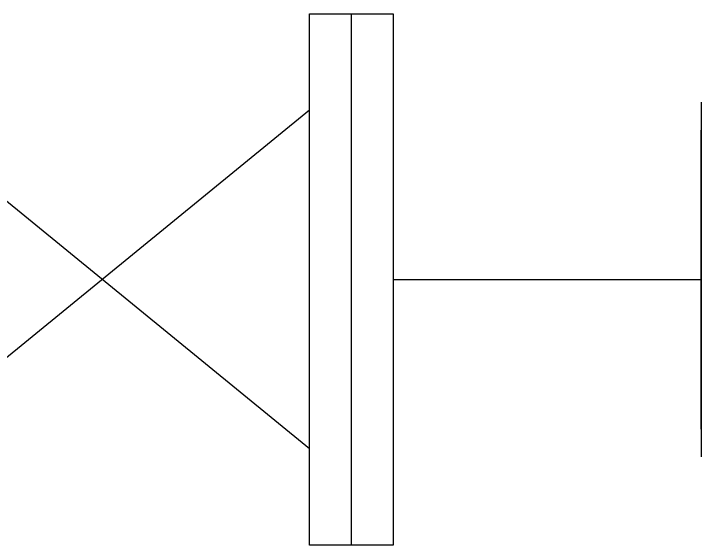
# Model space of a CAD drawing. Header units: inches. Extents: x 86328 to 235202, y 68629 to 184293.
# Drawn here: x 146203.8 to 146331.8, y 128981.5 to 129080.3 of the extents above; entities that cross this region are included whole.
import ezdxf

# ---------------------------------------------------------------- set-up
doc = ezdxf.new("R2010")
doc.units = ezdxf.units.IN
doc.header["$MEASUREMENT"] = 0
doc.layers.add('steel elbow 45deg', color=3, linetype='Continuous')

msp = doc.modelspace()

# ---------------------------------------------------------------- linework, layer by layer
at = {"layer": 'steel elbow 45deg', "color": 8}
for p, q in [((146258.88, 129080.35), (146274.45, 129080.35)), ((146258.88, 128981.46), (146258.88, 129080.35)), ((146266.67, 128981.46), (146266.67, 129080.35)), ((146274.45, 129080.35), (146274.45, 128981.46)), ((146331.79, 129063.91), (146331.79, 128997.91)), ((146258.88, 129062.41), (146181.75, 128999.41)), ((146258.88, 128999.41), (146181.75, 129062.41)), ((146331.79, 129003.09), (146331.79, 129058.72)), ((146274.45, 129030.91), (146331.79, 129030.91)), ((146274.45, 128981.46), (146258.88, 128981.46))]:
    msp.add_line(p, q, dxfattribs=at)

doc.saveas('drawing.dxf')
